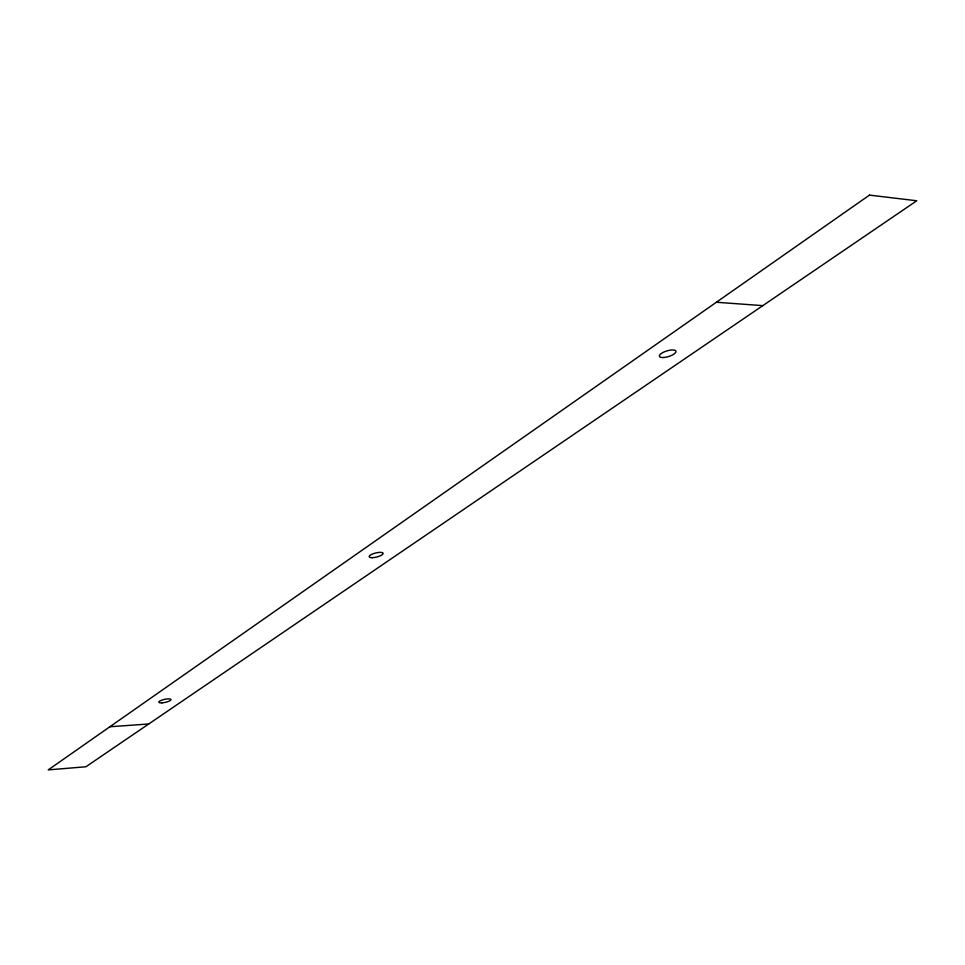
<?xml version="1.0" encoding="UTF-8"?>
<svg xmlns="http://www.w3.org/2000/svg" width="965" height="965" viewBox="0 0 965 965"><rect width="100%" height="100%" fill="white"/><g stroke="black" fill="none" stroke-linecap="round" stroke-linejoin="round"><path stroke-width="1.45" d="M109.889 726.754L148.731 723.979M716.356 302.262L762.82 305.628M869.453 195.111L48.25 769.889L85.921 766.765L916.75 200.768L869.453 195.111M663.98 357.484A8.661 2.943 -17.1 0 0 675.982 351.308A8.661 2.943 -17.1 0 0 663.076 352.43A8.661 2.943 -17.1 0 0 663.98 357.484M161.987 702.858A6.236 1.556 -12.3 0 0 170.986 699.577A6.236 1.556 -12.3 0 0 161.674 700.168A6.236 1.556 -12.3 0 0 161.987 702.858M372.261 557.686A7.189 2.099 -13.9 0 0 383.129 553.584A7.189 2.099 -13.9 0 0 373.057 553.777A7.189 2.099 -13.9 0 0 372.261 557.686"/></g></svg>
